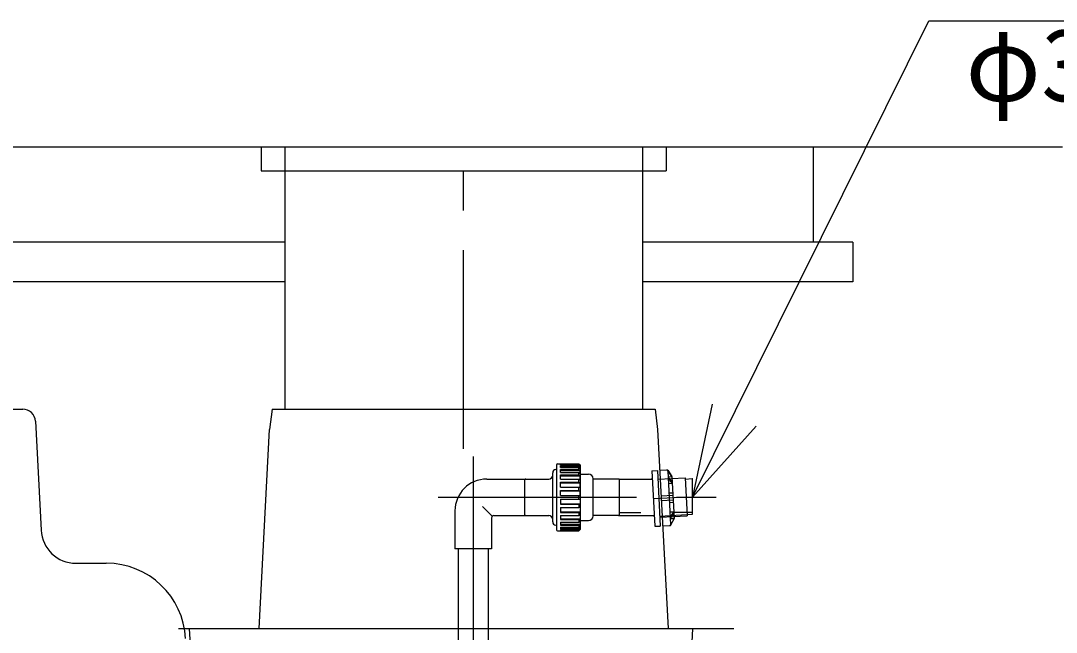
# Model space of a CAD drawing. Units: millimetres, scale not verified. Extents: x -14850 to 14850, y -10500 to 10500.
# Drawn here: x -7060 to -5757, y -4160 to -3391 of the extents above; entities that cross this region are included whole.
import ezdxf
from ezdxf.enums import TextEntityAlignment as Align

# ---------------------------------------------------------------- set-up
doc = ezdxf.new("R2010")
doc.units = ezdxf.units.MM
doc.header["$LTSCALE"] = 50
doc.linetypes.add('CHAIN1', pattern=[8, 5, -1, 1, -1])
doc.layers.add('0-0_機器', color=3, linetype='Continuous', lineweight=25)
doc.layers.add('0-1_空気管', color=3, linetype='Continuous', lineweight=25)
doc.styles.add('ＭＳ ゴシック', font='')
doc.styles.get('ＭＳ ゴシック').set_extended_font_data('MS Gothic')

msp = doc.modelspace()

# ---------------------------------------------------------------- linework, layer by layer
at = {"layer": '0-0_機器', "color": 2}
for p, q in [((-10458.91, -3549.42), (-5748.75, -3549.42)), ((-6757.75, -3549.42), (-6757.75, -3579.42)), ((-6727.75, -3549.42), (-6727.75, -3879.42)), ((-6277.75, -3549.42), (-6277.75, -3879.42)), ((-6247.75, -3549.42), (-6247.75, -3579.42)), ((-6062.75, -3549.42), (-6062.75, -3669.42)), ((-6757.75, -3579.42), (-6247.75, -3579.42)), ((-6727.75, -3669.42), (-7092.75, -3669.42)), ((-6012.75, -3669.42), (-6277.75, -3669.42)), ((-6012.75, -3669.42), (-6012.75, -3719.42)), ((-6727.75, -3719.42), (-7092.75, -3719.42)), ((-6012.75, -3719.42), (-6277.75, -3719.42))]:
    msp.add_line(p, q, dxfattribs=at)
at = {"layer": '0-0_機器', "linetype": 'CHAIN1'}
for p, q in [((-6502.75, -3929.42), (-6502.75, -3549.42)), ((-6490.6, -3938.93), (-6490.6, -4929.24)), ((-6534.89, -3990.42), (-6177.95, -3990.42))]:
    msp.add_line(p, q, dxfattribs=at)
at = {"layer": '0-0_機器'}
for p, q in [((-6743.75, -3879.42), (-6746.93, -3904.86)), ((-6743.75, -3879.42), (-6261.75, -3879.42)), ((-6261.75, -3879.42), (-6258.57, -3904.86)), ((-6760.06, -4155.42), (-6746.93, -3904.86)), ((-6258.57, -3904.86), (-6245.44, -4155.42)), ((-6385.6, -3949.42), (-6385.6, -4031.42)), ((-6384.6, -3948.42), (-6357.6, -3948.42)), ((-6380.6, -3948.48), (-6357.6, -3948.48)), ((-6380.6, -3949.34), (-6380.6, -3948.48)), ((-6380.6, -3949.34), (-6357.6, -3949.34)), ((-6357.6, -3948.42), (-6355.6, -3950.42)), ((-6357.6, -3950.47), (-6357.6, -3949.34)), ((-6390.6, -4021.42), (-6390.6, -3959.42)), ((-6386.6, -3955.42), (-6385.6, -3955.42)), ((-6380.6, -3950.47), (-6357.6, -3950.47)), ((-6380.6, -3952.99), (-6380.6, -3950.47)), ((-6380.6, -3951.92), (-6356.1, -3951.92)), ((-6380.6, -3952.99), (-6357.6, -3952.99)), ((-6380.6, -3955.19), (-6357.6, -3955.19)), ((-6380.6, -3959.2), (-6380.6, -3955.19)), ((-6380.6, -3956.5), (-6356.1, -3956.5)), ((-6380.6, -3959.2), (-6357.6, -3959.2)), ((-6380.6, -3962.32), (-6357.6, -3962.32)), ((-6380.6, -3967.54), (-6380.6, -3962.32)), ((-6357.6, -3950.47), (-6356.1, -3951.92)), ((-6357.6, -3955.19), (-6357.6, -3952.99)), ((-6357.6, -3955.19), (-6356.1, -3956.5)), ((-6357.6, -3962.32), (-6357.6, -3959.2)), ((-6357.6, -3962.32), (-6356.1, -3963.38)), ((-6355.6, -4030.42), (-6355.6, -3950.42)), ((-6355.6, -3961.42), (-6345.6, -3961.42)), ((-6265.85, -3956.99), (-6258.86, -3956.62)), ((-6258.86, -3956.62), (-6255.2, -4026.53)), ((-6255.37, -3956.44), (-6246.43, -3955.97)), ((-6240.59, -3964.2), (-6246.01, -3956.42)), ((-6245.83, -3956.94), (-6242.27, -4024.85)), ((-6245.57, -3956.43), (-6240.57, -3964.18)), ((-6473.6, -3967.42), (-6425.6, -3967.42)), ((-6425.6, -4013.42), (-6425.6, -3967.42)), ((-6424.6, -3967.42), (-6395.6, -3967.42)), ((-6380.6, -3963.38), (-6356.1, -3963.38)), ((-6380.6, -3967.54), (-6357.6, -3967.54)), ((-6380.6, -3971.35), (-6357.6, -3971.35)), ((-6380.6, -3977.44), (-6380.6, -3971.35)), ((-6380.6, -3972.1), (-6356.1, -3972.1)), ((-6357.6, -3971.35), (-6357.6, -3967.54)), ((-6357.6, -3971.35), (-6356.1, -3972.1)), ((-6339.6, -4013.78), (-6339.6, -3967.06)), ((-6307.6, -3967.42), (-6339.12, -3967.42)), ((-6306.6, -4013.12), (-6306.6, -3967.72)), ((-6306.3, -3967.42), (-6266.36, -3967.42)), ((-6258.28, -3967.71), (-6223.73, -3965.9)), ((-6245.43, -3964.61), (-6240.5, -3964.35)), ((-6240.11, -3970.54), (-6245.4, -3965.14)), ((-6240, -3972.66), (-6245.29, -3967.26)), ((-6244.99, -3972.92), (-6240, -3972.66)), ((-6240.42, -3964.67), (-6237.69, -4016.6)), ((-6223.73, -3965.9), (-6221.23, -4013.63)), ((-6223.65, -3967.37), (-6214.92, -3966.92)), ((-6214.6, -4011.52), (-6214.6, -3967.22)), ((-6380.6, -3977.44), (-6357.6, -3977.44)), ((-6380.6, -3988.22), (-6380.6, -3981.69)), ((-6380.6, -3981.69), (-6357.6, -3981.69)), ((-6380.6, -3982.08), (-6356.1, -3982.08)), ((-6380.6, -3988.22), (-6356.1, -3988.22)), ((-6357.6, -3981.69), (-6357.6, -3977.44)), ((-6357.6, -3981.69), (-6356.1, -3982.08)), ((-6357.6, -3992.62), (-6357.6, -3988.22)), ((-6356.1, -3988.22), (-6356.1, -3982.08)), ((-6254.19, -3988.42), (-6239.21, -3987.64)), ((-6244.36, -3984.9), (-6239.37, -3984.64)), ((-6466.71, -4014.3), (-6479.1, -4001.92)), ((-6380.6, -3992.62), (-6356.1, -3992.62)), ((-6380.6, -3992.62), (-6380.6, -3999.15)), ((-6380.6, -3998.76), (-6356.1, -3998.76)), ((-6380.6, -3999.15), (-6357.6, -3999.15)), ((-6357.6, -3999.15), (-6356.1, -3998.76)), ((-6356.1, -3992.62), (-6356.1, -3998.76)), ((-6264.02, -3991.94), (-6229.07, -3990.11)), ((-6253.88, -3994.42), (-6238.9, -3993.63)), ((-6243.73, -3996.89), (-6238.74, -3996.63)), ((-6513.6, -4007.41), (-6513.6, -4055.42)), ((-6464.59, -4013.42), (-6425.6, -4013.42)), ((-6424.6, -4013.42), (-6395.6, -4013.42)), ((-6380.6, -4003.4), (-6357.6, -4003.4)), ((-6380.6, -4003.4), (-6380.6, -4009.48)), ((-6380.6, -4008.73), (-6356.1, -4008.73)), ((-6380.6, -4009.48), (-6357.6, -4009.48)), ((-6380.6, -4013.29), (-6357.6, -4013.29)), ((-6380.6, -4013.29), (-6380.6, -4018.52)), ((-6357.6, -4009.48), (-6356.1, -4008.73)), ((-6356.1, -4003.01), (-6356.1, -4008.73)), ((-6356.1, -4012.54), (-6356.1, -4017.46)), ((-6307.6, -4013.42), (-6339.12, -4013.42)), ((-6306.31, -4009.71), (-6279.68, -4009.32)), ((-6306.3, -4013.42), (-6263.84, -4013.42)), ((-6255.86, -4013.97), (-6214.89, -4011.82)), ((-6255.78, -4015.45), (-6221.23, -4013.63)), ((-6243.11, -4008.87), (-6238.11, -4008.61)), ((-6238.11, -4008.61), (-6242.81, -4014.53)), ((-6238, -4010.73), (-6242.7, -4016.65)), ((-6214.9, -4009.71), (-6239.95, -4009.35)), ((-6386.6, -4025.42), (-6385.6, -4025.42)), ((-6380.6, -4017.46), (-6356.1, -4017.46)), ((-6380.6, -4018.52), (-6357.6, -4018.52)), ((-6380.6, -4021.63), (-6357.6, -4021.63)), ((-6380.6, -4021.63), (-6380.6, -4025.64)), ((-6380.6, -4024.34), (-6356.1, -4024.34)), ((-6380.6, -4025.64), (-6357.6, -4025.64)), ((-6380.6, -4027.84), (-6357.6, -4027.84)), ((-6380.6, -4027.84), (-6380.6, -4030.36)), ((-6357.6, -4018.52), (-6356.1, -4017.46)), ((-6357.6, -4018.52), (-6357.6, -4021.63)), ((-6357.6, -4021.63), (-6356.1, -4020.57)), ((-6357.6, -4025.64), (-6356.1, -4024.34)), ((-6357.6, -4025.64), (-6357.6, -4027.84)), ((-6357.6, -4027.84), (-6356.1, -4026.54)), ((-6356.1, -4020.57), (-6356.1, -4024.34)), ((-6356.1, -4026.54), (-6356.1, -4028.91)), ((-6355.6, -4019.42), (-6345.6, -4019.42)), ((-6251.7, -4026.35), (-6242.77, -4025.88)), ((-6242.67, -4017.18), (-6237.75, -4016.93)), ((-6237.82, -4017.09), (-6242.39, -4025.38)), ((-6241.96, -4025.33), (-6237.8, -4017.1)), ((-6384.6, -4032.42), (-6357.6, -4032.42)), ((-6380.6, -4028.91), (-6356.1, -4028.91)), ((-6380.6, -4030.36), (-6357.6, -4030.36)), ((-6380.6, -4031.5), (-6357.6, -4031.5)), ((-6380.6, -4031.5), (-6380.6, -4032.36)), ((-6380.6, -4032.36), (-6357.6, -4032.36)), ((-6357.6, -4030.36), (-6356.1, -4028.91)), ((-6357.6, -4031.5), (-6356.1, -4030.05)), ((-6357.6, -4030.36), (-6357.6, -4031.5)), ((-6357.6, -4032.42), (-6355.6, -4030.42)), ((-6356.1, -4030.86), (-6357.6, -4032.36)), ((-6357.6, -4032.36), (-6357.6, -4032.42)), ((-6356.94, -4030.86), (-6356.1, -4030.86)), ((-6356.1, -4030.05), (-6356.1, -4030.86)), ((-6509.6, -4055.42), (-6509.6, -4746.42)), ((-6471.6, -4746.42), (-6471.6, -4055.42)), ((-6861.77, -4155.42), (-6162.75, -4155.42)), ((-6809.16, -4839.55), (-6847.71, -4155.42)), ((-6249.78, -4837.03), (-6214.06, -4155.42))]:
    msp.add_line(p, q, dxfattribs=at)
for points in [[(-6214.6, -3990.42), (-5917, -3390.61), (-5505.64, -3390.61)], [(-6189.93, -3872.98), (-6214.6, -3990.42), (-6134.51, -3901.05)], [(-6356.94, -3949.98), (-6356.1, -3949.98), (-6357.6, -3948.48), (-6357.6, -3948.42)], [(-6357.6, -3949.34), (-6356.1, -3950.79), (-6356.1, -3949.98)], [(-6357.6, -3952.99), (-6356.1, -3954.3), (-6356.1, -3951.92)], [(-6357.6, -3959.2), (-6356.1, -3960.27), (-6356.1, -3956.5)], [(-6265.85, -3956.99), (-6262.19, -4026.89), (-6255.2, -4026.53)], [(-6357.6, -3967.54), (-6356.1, -3968.29), (-6356.1, -3963.38)], [(-6357.6, -3977.44), (-6356.1, -3977.83), (-6356.1, -3972.1)], [(-6357.6, -3999.15), (-6357.6, -4003.4), (-6356.1, -4003.01)], [(-6357.6, -4009.48), (-6357.6, -4013.29), (-6356.1, -4012.54)], [(-6467.6, -4016.42), (-6467.6, -4055.42), (-6513.6, -4055.42)]]:
    msp.add_lwpolyline(points, dxfattribs=at)
for centre, radius, start, end in [((-6384.6, -3949.42), 1, 90, 180), ((-6395.6, -3962.42), 5, 270, 0), ((-6386.6, -3959.42), 4, 90, 180), ((-6345.6, -3967.42), 6, 4.4117, 90), ((-6255.34, -3956.94), 0.5, 92.99998, 182.99998), ((-6246.83, -3957), 1, 3, 93), ((-6246.41, -3956.97), 1, 32.79002, 93), ((-6473.6, -4007.41), 39.99, 90, 180), ((-6424.6, -3968.42), 1, 90, 180), ((-6339.12, -3966.92), 0.5, 184.41171, 270), ((-6307.6, -3968.42), 1, 0, 90), ((-6306.3, -3967.72), 0.3, 90, 180), ((-6306.3, -3970.82), 0.3, 180, 269.15747), ((-6266.36, -3966.42), 1, 270, 3), ((-6241.41, -3964.77), 1, 3, 34.85225), ((-6241.41, -3964.72), 1, 3, 32.79002), ((-6214.9, -3967.22), 0.3, 0, 92.99998), ((-6214.9, -3970.82), 0.3, 270.84251, 359.99998), ((-6464.59, -4016.42), 3, 90, 180), ((-6424.6, -4012.42), 1, 180, 270), ((-6395.6, -4018.42), 5, 0, 90), ((-6345.6, -4013.42), 6, 270, 355.58827), ((-6339.12, -4013.92), 0.5, 90, 175.58827), ((-6307.6, -4012.42), 1, 270, 0), ((-6306.3, -4010.01), 0.3, 90.84251, 180), ((-6306.3, -4013.12), 0.3, 180, 270), ((-6263.84, -4014.42), 1, 3, 90), ((-6214.9, -4010.01), 0.3, 0, 89.15747), ((-6214.9, -4011.52), 0.3, 272.99998, 0), ((-6386.6, -4021.42), 4, 180, 270), ((-6251.73, -4025.85), 0.5, 182.99998, 273), ((-6243.27, -4024.9), 1, 273, 3), ((-6242.85, -4024.88), 1, 273, 333.20996), ((-6238.7, -4016.6), 1, 331.14774, 3), ((-6238.69, -4016.65), 1, 333.20996, 3), ((-6384.6, -4031.42), 1, 180, 270)]:
    msp.add_arc(centre, radius, start, end, dxfattribs=at)
at = {"layer": '0-1_空気管'}
for p, q in [((-7727.76, -3879.42), (-7057.74, -3879.42)), ((-7041.76, -3894.58), (-7034.58, -4031.72)), ((-6990.64, -4073.42), (-6952.51, -4073.42))]:
    msp.add_line(p, q, dxfattribs=at)
for centre, radius, start, end in [((-7057.74, -3895.42), 16, 2.99998, 90), ((-6990.64, -4029.42), 44, 182.99998, 270), ((-6952.51, -4173.42), 100, 2.99998, 90)]:
    msp.add_arc(centre, radius, start, end, dxfattribs=at)

# ---------------------------------------------------------------- texts
at = {"layer": '0-0_機器', "color": 4, "style": 'ＭＳ ゴシック'}
msp.add_text('\u3000φ30', height=91.79, dxfattribs=at).set_placement((-5996.15, -3519.47), align=Align.BOTTOM_LEFT)

doc.saveas('drawing.dxf')
